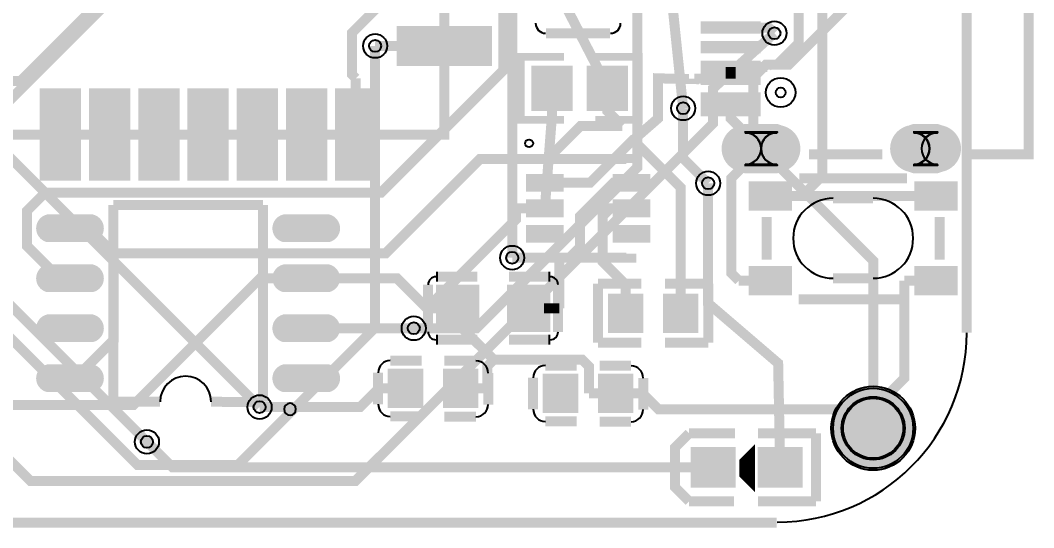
# Model space of a CAD drawing. Header units: millimetres. Extents: x -10.2 to 31.8, y 95.5 to 132.
# Drawn here: x 6.02 to 31.76, y 104.15 to 117.05 of the extents above; entities that cross this region are included whole.
import ezdxf

# ---------------------------------------------------------------- set-up
doc = ezdxf.new("R2010")
doc.units = ezdxf.units.MM
for name, color, linetype, true_color in [('BoardOutLine', 7, 'Continuous', 0xff00ff), ('BottomLayer', 7, 'Continuous', 0x0000ff), ('BottomSolderMaskLayer', 7, 'Continuous', 0xaa00ff), ('Document', 7, 'Continuous', 0xffffff), ('Hole', 7, 'Continuous', 0x222222), ('Multi-Layer', 7, 'Continuous', 0xc0c0c0), ('TopLayer', 7, 'Continuous', 0xff0000), ('TopPasteMaskLayer', 7, 'Continuous', 0x808080), ('TopSilkLayer', 7, 'Continuous', 0xffcc00), ('TopSolderMaskLayer', 7, 'Continuous', 0x800080)]:
    doc.layers.add(name, color=color, linetype=linetype, true_color=true_color)

msp = doc.modelspace()

# ---------------------------------------------------------------- hatches: boundary and pattern name
at = {"layer": 'BottomSolderMaskLayer'}
for points in [[(24.42025230717104, 113.15971551943105, -0.7853981633974483), (24.42025230717104, 114.41051562103124), (25.254119041571357, 114.41051562103124, -0.7853981633974483), (25.254119041571357, 113.15971551943105)], [(28.704318008635937, 113.15971551943105, -0.7853981633974483), (28.704318008635937, 114.41051562103124), (29.329718059436118, 114.41051562103124, -0.7853981633974483), (29.329718059436118, 113.15971551943105)], [(26.61925323850652, 106.6802133604267, 1), (28.752857505715053, 106.6802133604267, 1)]]:
    msp.add_hatch(color=256, dxfattribs=at).paths.add_polyline_path(points)
at = {"layer": 'Multi-Layer'}
for points in [[(24.43718567437122, 113.18511557023115, -0.7853981633974483), (24.43718567437122, 114.38511557023114), (25.237185674371403, 114.38511557023114, -0.7853981633974483), (25.237185674371403, 113.18511557023115)], [(28.717018034036073, 113.18511557023115, -0.7853981633974483), (28.717018034036073, 114.38511557023114), (29.317018034035982, 114.38511557023114, -0.7853981633974483), (29.317018034035982, 113.18511557023115)], [(26.670053340106723, 106.6802133604267, 1), (28.70205740411485, 106.6802133604267, 1)]]:
    msp.add_hatch(color=256, dxfattribs=at).paths.add_polyline_path(points)
at = {"layer": 'TopLayer'}
for points in [[(15.645008890017834, 115.8922275844551), (15.645008890017834, 116.8922275844551), (17.945034290068634, 116.8922275844551), (17.945034290068634, 115.8922275844551)], [(23.418846837693536, 116.71031242062475), (23.418846837693536, 117.01031242062481), (24.718872237744336, 117.01031242062481), (24.718872237744336, 116.71031242062475)], [(23.418846837693536, 116.21018542037075), (23.418846837693536, 116.51018542037082), (24.718872237744336, 116.51018542037082), (24.718872237744336, 116.21018542037075)], [(19.03103886207782, 115.8662179324358), (20.031038862077594, 115.8662179324358), (20.031038862077594, 114.7662179324359), (19.03103886207782, 114.7662179324359)], [(20.431038862077685, 115.8662179324358), (21.431038862077685, 115.8662179324358), (21.431038862077685, 114.7662179324359), (20.431038862077685, 114.7662179324359)], [(23.41897383794776, 115.71023622047232), (23.41897383794776, 116.01026162052312), (24.71894843789687, 116.01026162052312), (24.71894843789687, 115.71023622047232)], [(23.418999237998605, 115.41028702057406), (23.418999237998605, 115.71031242062486), (24.718973837947487, 115.71031242062486), (24.718973837947487, 115.41028702057406)], [(6.545008890017698, 115.29225298450592), (7.545008890017698, 115.29225298450592), (7.545008890017698, 112.99222758445512), (6.545008890017698, 112.99222758445512)], [(7.795021590043234, 115.29227838455665), (8.795021590043234, 115.29227838455665), (8.795021590043234, 112.99225298450597), (7.795021590043234, 112.99225298450597)], [(9.045008890017925, 115.29227838455665), (10.045008890017698, 115.29227838455665), (10.045008890017698, 112.99225298450597), (9.045008890017925, 112.99225298450597)], [(10.295021590043234, 115.29227838455665), (11.295021590043234, 115.29227838455665), (11.295021590043234, 112.99225298450597), (10.295021590043234, 112.99225298450597)], [(11.545059690119388, 115.29225298450592), (12.545059690119388, 115.29225298450592), (12.545059690119388, 112.99222758445512), (11.545059690119388, 112.99222758445512)], [(12.795021590043234, 115.29225298450592), (13.795021590043234, 115.29225298450592), (13.795021590043234, 112.99222758445512), (12.795021590043234, 112.99222758445512)], [(14.045034290068543, 115.29225298450592), (15.045034290068543, 115.29225298450592), (15.045034290068543, 112.99222758445512), (14.045034290068543, 112.99222758445512)], [(23.41882143764269, 114.91026162052322), (23.41882143764269, 115.21026162052328), (24.718846837693718, 115.21026162052328), (24.718846837693718, 114.91026162052322)], [(23.41897383794776, 114.61028702057399), (23.41897383794776, 114.91028702057406), (24.71899923799856, 114.91028702057406), (24.71899923799856, 114.61028702057399)], [(18.897028194056247, 113.11823723647444), (19.797053594107183, 113.11823723647444), (19.797053594107183, 112.71823723647435), (18.897028194056247, 112.71823723647435)], [(21.097053594107365, 113.11823723647444), (21.99705359410723, 113.11823723647444), (21.99705359410723, 112.71823723647435), (21.097053594107365, 112.71823723647435)], [(24.552984505969107, 112.93116586233168), (25.60299720599437, 112.93116586233168), (25.60299720599437, 112.23114046228079), (24.552984505969107, 112.23114046228079)], [(28.753136906273994, 112.93116586233168), (29.803149606299257, 112.93116586233168), (29.803149606299257, 112.23114046228079), (28.753136906273994, 112.23114046228079)], [(18.897028194056247, 112.46822453644904), (19.797053594107183, 112.46822453644904), (19.797053594107183, 112.06822453644895), (18.897028194056247, 112.06822453644895)], [(21.097053594107365, 112.46822453644904), (21.99705359410723, 112.46822453644904), (21.99705359410723, 112.06822453644895), (21.097053594107365, 112.06822453644895)], [(7.7870205740412075, 112.06022352044697, -0.7853981633974483), (7.7870205740412075, 111.46022352044697), (6.7870205740412075, 111.46022352044697, -0.7853981633974483), (6.7870205740412075, 112.06022352044697)], [(13.787020574041208, 112.06022352044697, -0.7853981633974483), (13.787020574041208, 111.46022352044697), (12.787020574041208, 111.46022352044697, -0.7853981633974483), (12.787020574041208, 112.06022352044697)], [(18.897028194056247, 111.81823723647437), (19.797053594107183, 111.81823723647437), (19.797053594107183, 111.41823723647451), (18.897028194056247, 111.41823723647451)], [(21.097053594107365, 111.81823723647437), (21.99705359410723, 111.81823723647437), (21.99705359410723, 111.41823723647451), (21.097053594107365, 111.41823723647451)], [(7.7870205740412075, 110.7902209804419, -0.7853981633974483), (7.7870205740412075, 110.19022098044191), (6.7870205740412075, 110.19022098044191, -0.7853981633974483), (6.7870205740412075, 110.7902209804419)], [(13.787020574041208, 110.7902209804419, -0.7853981633974483), (13.787020574041208, 110.19022098044191), (12.787020574041208, 110.19022098044191, -0.7853981633974483), (12.787020574041208, 110.7902209804419)], [(24.552984505969107, 110.78130556261112), (25.60299720599437, 110.78130556261112), (25.60299720599437, 110.08128016256023), (24.552984505969107, 110.08128016256023)], [(28.753136906273994, 110.78130556261112), (29.803149606299257, 110.78130556261112), (29.803149606299257, 110.08128016256023), (28.753136906273994, 110.08128016256023)], [(16.634061468123036, 110.27823215646424), (17.634061468123036, 110.27823215646424), (17.634061468123036, 109.17820675641349), (16.634061468123036, 109.17820675641349)], [(18.434163068326143, 110.27823215646424), (19.434163068326143, 110.27823215646424), (19.434163068326143, 109.17820675641349), (18.434163068326143, 109.17820675641349)], [(20.998044196088358, 110.05123190246366), (21.79804419608854, 110.05123190246366), (21.79804419608854, 109.15120650241306), (20.998044196088358, 109.15120650241306)], [(22.39804419608845, 110.05123190246366), (23.19804419608863, 110.05123190246366), (23.19804419608863, 109.15120650241306), (22.39804419608845, 109.15120650241306)], [(7.7870205740412075, 109.52021844043684, -0.7853981633974483), (7.7870205740412075, 108.92021844043684), (6.7870205740412075, 108.92021844043684, -0.7853981633974483), (6.7870205740412075, 109.52021844043684)], [(13.787020574041208, 109.52021844043684, -0.7853981633974483), (13.787020574041208, 108.92021844043684), (12.787020574041208, 108.92021844043684, -0.7853981633974483), (12.787020574041208, 109.52021844043684)], [(7.7870205740412075, 108.25021590043177, -0.7853981633974483), (7.7870205740412075, 107.65021590043177), (6.7870205740412075, 107.65021590043177, -0.7853981633974483), (6.7870205740412075, 108.25021590043177)], [(13.787020574041208, 108.25021590043177, -0.7853981633974483), (13.787020574041208, 107.65021590043177), (12.787020574041208, 107.65021590043177, -0.7853981633974483), (12.787020574041208, 108.25021590043177)], [(16.21003302006602, 107.2462026924054), (15.410033020066066, 107.2462026924054), (15.410033020066066, 108.14622809245611), (16.21003302006602, 108.14622809245611)], [(17.610033020066112, 107.2462026924054), (16.81003302006593, 107.2462026924054), (16.81003302006593, 108.14622809245611), (17.610033020066112, 108.14622809245611)], [(20.147040894081783, 107.11920243840484), (19.3470408940816, 107.11920243840484), (19.3470408940816, 108.01922783845555), (20.147040894081783, 108.01922783845555)], [(21.547040894081874, 107.11920243840484), (20.747040894081692, 107.11920243840484), (20.747040894081692, 108.01922783845555), (21.547040894081874, 108.01922783845555)], [(23.075946151892367, 105.1943103886208), (23.075946151892367, 106.1849123698247), (24.168148336296554, 106.1849123698247), (24.168148336296554, 105.1943103886208)], [(24.777749555499213, 105.1943103886208), (24.777749555499213, 106.1849123698247), (25.869951739903627, 106.1849123698247), (25.869951739903627, 105.1943103886208)]]:
    msp.add_hatch(color=256, dxfattribs=at).paths.add_polyline_path(points)
at = {"layer": 'TopPasteMaskLayer'}
for points in [[(15.645008890017834, 115.8922275844551), (15.645008890017834, 116.8922275844551), (17.945034290068634, 116.8922275844551), (17.945034290068634, 115.8922275844551)], [(23.418846837693536, 116.71031242062475), (24.718872237744336, 116.71031242062475), (24.718872237744336, 117.01031242062481), (23.418846837693536, 117.01031242062481)], [(24.718872237744336, 116.51018542037082), (23.418846837693536, 116.51018542037082), (23.418846837693536, 116.21018542037075), (24.718872237744336, 116.21018542037075)], [(19.03103886207782, 115.8662179324358), (20.031038862077594, 115.8662179324358), (20.031038862077594, 114.7662179324359), (19.03103886207782, 114.7662179324359)], [(20.431038862077685, 115.8662179324358), (21.431038862077685, 115.8662179324358), (21.431038862077685, 114.7662179324359), (20.431038862077685, 114.7662179324359)], [(24.71894843789687, 116.01026162052312), (23.41897383794776, 116.01026162052312), (23.41897383794776, 115.71023622047232), (23.418999237998605, 115.71023622047232), (23.418999237998605, 115.41028702057406), (24.718973837947487, 115.41028702057406), (24.718973837947487, 115.71031242062486), (24.71894843789687, 115.71031242062486)], [(6.545008890017698, 115.29225298450592), (7.545008890017698, 115.29225298450592), (7.545008890017698, 112.99222758445512), (6.545008890017698, 112.99222758445512)], [(7.795021590043234, 115.29227838455665), (8.795021590043234, 115.29227838455665), (8.795021590043234, 112.99225298450597), (7.795021590043234, 112.99225298450597)], [(9.045008890017925, 115.29227838455665), (10.045008890017698, 115.29227838455665), (10.045008890017698, 112.99225298450597), (9.045008890017925, 112.99225298450597)], [(10.295021590043234, 115.29227838455665), (11.295021590043234, 115.29227838455665), (11.295021590043234, 112.99225298450597), (10.295021590043234, 112.99225298450597)], [(11.545059690119388, 115.29225298450592), (12.545059690119388, 115.29225298450592), (12.545059690119388, 112.99222758445512), (11.545059690119388, 112.99222758445512)], [(12.795021590043234, 115.29225298450592), (13.795021590043234, 115.29225298450592), (13.795021590043234, 112.99222758445512), (12.795021590043234, 112.99222758445512)], [(14.045034290068543, 115.29225298450592), (15.045034290068543, 115.29225298450592), (15.045034290068543, 112.99222758445512), (14.045034290068543, 112.99222758445512)], [(24.718846837693718, 115.21026162052328), (23.41882143764269, 115.21026162052328), (23.41882143764269, 114.91026162052322), (23.41897383794776, 114.91026162052322), (23.41897383794776, 114.61028702057399), (24.71899923799856, 114.61028702057399), (24.71899923799856, 114.91028702057406), (24.718846837693718, 114.91028702057406)], [(23.83893827787665, 113.82994665989327), (23.837439674879306, 113.80007620015238), (23.837439674879306, 113.77015494030991), (23.83893827787665, 113.74028448056902), (23.841910083820267, 113.71051562103116), (23.846380492761, 113.68092456184911), (23.852298704597388, 113.65161290322567), (23.859690119380275, 113.62260604521202), (23.868503937007972, 113.59403098806195), (23.87874015748025, 113.56591313182616), (23.890347980696106, 113.53835407670817), (23.903327406654853, 113.51137922275836), (23.917653035306103, 113.48511557023107), (23.93324866649732, 113.45958851917703), (23.95008890017789, 113.43487426974855), (23.968173736347353, 113.41102362204731), (23.987401574803243, 113.38811277622551), (24.007747015494033, 113.36616713233423), (24.029159258318487, 113.3452882905766), (24.051587503174915, 113.32547625095253), (24.074980949961855, 113.30683261366516), (24.099263398527, 113.28938277876557), (24.124409448818824, 113.27315214630426), (24.150317500635083, 113.25819151638302), (24.176936753873406, 113.24452628905249), (24.204191008382168, 113.2322326644653), (24.23205486410984, 113.22131064262123), (24.260401320802657, 113.2117602235204), (24.28920497840977, 113.20365760731522), (24.318364236728485, 113.19700279400547), (24.347828295656655, 113.19182118364233), (24.377520955041973, 113.18808737617474), (24.407366014732133, 113.18585217170437), (24.437261874523756, 113.18511557023112), (25.23726187452371, 113.18511557023112), (25.26715773431556, 113.18585217170437), (25.297002794005493, 113.18808737617474), (25.326695453390812, 113.19182118364233), (25.356159512318982, 113.19700279400547), (25.38531877063747, 113.20365760731522), (25.414122428245037, 113.2117602235204), (25.442468884937853, 113.22131064262123), (25.470332740665526, 113.2322326644653), (25.49758699517406, 113.24452628905249), (25.52420624841261, 113.25819151638302), (25.550114300228643, 113.27315214630426), (25.575260350520693, 113.28938277876557), (25.59954279908561, 113.30683261366516), (25.622936245872324, 113.32547625095253), (25.64536449072898, 113.3452882905766), (25.66677673355366, 113.36616713233423), (25.687122174244223, 113.38811277622551), (25.706350012700113, 113.41102362204731), (25.724434848869805, 113.43487426974855), (25.741275082550146, 113.45958851917703), (25.75687071374159, 113.48511557023107), (25.771196342392614, 113.51137922275836), (25.784175768351588, 113.53835407670817), (25.795783591567215, 113.56591313182616), (25.806019812039494, 113.59403098806195), (25.81483362966719, 113.62260604521202), (25.82222504445008, 113.65161290322567), (25.828143256286694, 113.68092456184911), (25.832613665227427, 113.71051562103116), (25.835585471171044, 113.74028448056902), (25.83708407416816, 113.77015494030991), (25.83708407416816, 113.80007620015238), (25.835585471171044, 113.82994665989327), (25.832613665227427, 113.859715519431), (25.828143256286694, 113.88930657861317), (25.82222504445008, 113.9186182372365), (25.81483362966719, 113.94762509525015), (25.806019812039494, 113.97620015240022), (25.795783591567215, 114.004318008636), (25.784175768351588, 114.03187706375411), (25.771196342392614, 114.0588519177038), (25.75687071374159, 114.0851155702311), (25.741275082550146, 114.11064262128525), (25.724434848869805, 114.13535687071374), (25.706350012700113, 114.15920751841509), (25.687122174244223, 114.18211836423666), (25.66677673355366, 114.20406400812794), (25.64536449072898, 114.22494284988557), (25.622936245872324, 114.24475488950964), (25.59954279908561, 114.263398526797), (25.575260350520693, 114.2808483616966), (25.550114300228643, 114.29707899415791), (25.52420624841261, 114.31203962407915), (25.49758699517406, 114.32570485140968), (25.470332740665526, 114.33799847599698), (25.442468884937853, 114.34892049784094), (25.414122428245037, 114.35847091694177), (25.38531877063747, 114.36657353314706), (25.356159512318982, 114.3732283464567), (25.326695453390812, 114.37840995681984), (25.297002794005493, 114.38214376428755), (25.26715773431556, 114.3843789687578), (25.23726187452371, 114.38511557023105), (24.437261874523756, 114.38511557023105), (24.407366014732133, 114.3843789687578), (24.377520955041973, 114.38214376428755), (24.347828295656655, 114.37840995681984), (24.318364236728485, 114.3732283464567), (24.28920497840977, 114.36657353314706), (24.260401320802657, 114.35847091694177), (24.23205486410984, 114.34892049784094), (24.204191008382168, 114.33799847599698), (24.176936753873406, 114.32570485140968), (24.150317500635083, 114.31203962407915), (24.124409448818824, 114.29707899415791), (24.099263398527, 114.2808483616966), (24.074980949961855, 114.263398526797), (24.051587503174915, 114.24475488950964), (24.029159258318487, 114.22494284988557), (24.007747015494033, 114.20406400812794), (23.987401574803243, 114.18211836423666), (23.968173736347353, 114.15920751841509), (23.95008890017789, 114.13535687071374), (23.93324866649732, 114.11064262128525), (23.917653035306103, 114.0851155702311), (23.903327406654853, 114.0588519177038), (23.890347980696106, 114.03187706375411), (23.87874015748025, 114.004318008636), (23.868503937007972, 113.97620015240022), (23.859690119380275, 113.94762509525015), (23.852298704597388, 113.9186182372365), (23.846380492761, 113.88930657861317), (23.841910083820267, 113.859715519431)], [(28.117348234696465, 113.77015494030991), (28.11884683769381, 113.74028448056902), (28.121818643637425, 113.71051562103116), (28.12628905257793, 113.68092456184911), (28.132207264414546, 113.65161290322567), (28.139598679197434, 113.62260604521202), (28.14841249682513, 113.59403098806195), (28.15864871729741, 113.56591313182616), (28.170256540513037, 113.53835407670817), (28.18323596647201, 113.51137922275836), (28.197561595123034, 113.48511557023107), (28.21315722631448, 113.45958851917703), (28.22999745999482, 113.43487426974855), (28.24808229616451, 113.41102362204731), (28.267310134620402, 113.38811277622551), (28.287655575310964, 113.36616713233423), (28.309067818135645, 113.3452882905766), (28.3314960629923, 113.32547625095253), (28.354889509779014, 113.30683261366516), (28.37917195834393, 113.28938277876557), (28.404318008635983, 113.27315214630426), (28.430226060452014, 113.25819151638302), (28.456845313690565, 113.24452628905249), (28.4840995681991, 113.2322326644653), (28.511963423926773, 113.22131064262123), (28.540309880619816, 113.2117602235204), (28.569113538227157, 113.20365760731522), (28.598272796545643, 113.19700279400547), (28.627736855473813, 113.19182118364233), (28.657429514859132, 113.18808737617474), (28.687274574549065, 113.18585217170437), (28.717170434340915, 113.18511557023112), (29.317170434340824, 113.18511557023112), (29.347066294132446, 113.18585217170437), (29.376911353822607, 113.18808737617474), (29.406604013207925, 113.19182118364233), (29.436068072136095, 113.19700279400547), (29.46522733045481, 113.20365760731522), (29.49403098806215, 113.2117602235204), (29.52237744475474, 113.22131064262123), (29.55024130048264, 113.2322326644653), (29.577495554991174, 113.24452628905249), (29.604114808229724, 113.25819151638302), (29.630022860045756, 113.27315214630426), (29.655168910337807, 113.28938277876557), (29.679451358902725, 113.30683261366516), (29.702844805689665, 113.32547625095253), (29.725273050546093, 113.3452882905766), (29.746685293370547, 113.36616713233423), (29.767030734061336, 113.38811277622551), (29.786258572517227, 113.41102362204731), (29.80434340868692, 113.43487426974855), (29.82118364236726, 113.45958851917703), (29.836779273558705, 113.48511557023107), (29.851104902209727, 113.51137922275836), (29.864084328168474, 113.53835407670817), (29.875692151384328, 113.56591313182616), (29.885928371856835, 113.59403098806195), (29.894742189484305, 113.62260604521202), (29.902133604267192, 113.65161290322567), (29.90805181610358, 113.68092456184911), (29.912522225044313, 113.71051562103116), (29.91549403098793, 113.74028448056902), (29.916992633985274, 113.77015494030991), (29.916992633985274, 113.80007620015238), (29.91549403098793, 113.82994665989327), (29.912522225044313, 113.859715519431), (29.90805181610358, 113.88930657861317), (29.902133604267192, 113.9186182372365), (29.894742189484305, 113.94762509525015), (29.885928371856835, 113.97620015240022), (29.875692151384328, 114.004318008636), (29.864084328168474, 114.03187706375411), (29.851104902209727, 114.0588519177038), (29.836779273558705, 114.0851155702311), (29.82118364236726, 114.11064262128525), (29.80434340868692, 114.13535687071374), (29.786258572517227, 114.15920751841509), (29.767030734061336, 114.18211836423666), (29.746685293370547, 114.20406400812794), (29.725273050546093, 114.22494284988557), (29.702844805689665, 114.24475488950964), (29.679451358902725, 114.263398526797), (29.655168910337807, 114.2808483616966), (29.630022860045756, 114.29707899415791), (29.604114808229724, 114.31203962407915), (29.577495554991174, 114.32570485140968), (29.55024130048264, 114.33799847599698), (29.52237744475474, 114.34892049784094), (29.49403098806215, 114.35847091694177), (29.46522733045481, 114.36657353314706), (29.436068072136095, 114.3732283464567), (29.406604013207925, 114.37840995681984), (29.376911353822607, 114.38214376428755), (29.347066294132446, 114.3843789687578), (29.317170434340824, 114.38511557023105), (28.717170434340915, 114.38511557023105), (28.687274574549065, 114.3843789687578), (28.657429514859132, 114.38214376428755), (28.627736855473813, 114.37840995681984), (28.598272796545643, 114.3732283464567), (28.569113538227157, 114.36657353314706), (28.540309880619816, 114.35847091694177), (28.511963423926773, 114.34892049784094), (28.4840995681991, 114.33799847599698), (28.456845313690565, 114.32570485140968), (28.430226060452014, 114.31203962407915), (28.404318008635983, 114.29707899415791), (28.37917195834393, 114.2808483616966), (28.354889509779014, 114.263398526797), (28.3314960629923, 114.24475488950964), (28.309067818135645, 114.22494284988557), (28.287655575310964, 114.20406400812794), (28.267310134620402, 114.18211836423666), (28.24808229616451, 114.15920751841509), (28.22999745999482, 114.13535687071374), (28.21315722631448, 114.11064262128525), (28.197561595123034, 114.0851155702311), (28.18323596647201, 114.0588519177038), (28.170256540513037, 114.03187706375411), (28.15864871729741, 114.004318008636), (28.14841249682513, 113.97620015240022), (28.139598679197434, 113.94762509525015), (28.132207264414546, 113.9186182372365), (28.12628905257793, 113.88930657861317), (28.121818643637425, 113.859715519431), (28.11884683769381, 113.82994665989327), (28.117348234696465, 113.80007620015238)], [(18.897028194056247, 113.11823723647444), (19.797053594107183, 113.11823723647444), (19.797053594107183, 112.71823723647435), (18.897028194056247, 112.71823723647435)], [(21.097053594107365, 113.11823723647444), (21.99705359410723, 113.11823723647444), (21.99705359410723, 112.71823723647435), (21.097053594107365, 112.71823723647435)], [(24.552984505969107, 112.93116586233168), (25.60299720599437, 112.93116586233168), (25.60299720599437, 112.23114046228079), (24.552984505969107, 112.23114046228079)], [(28.753136906273994, 112.93116586233168), (29.803149606299257, 112.93116586233168), (29.803149606299257, 112.23114046228079), (28.753136906273994, 112.23114046228079)], [(18.897028194056247, 112.46822453644904), (19.797053594107183, 112.46822453644904), (19.797053594107183, 112.06822453644895), (18.897028194056247, 112.06822453644895)], [(21.097053594107365, 112.46822453644904), (21.99705359410723, 112.46822453644904), (21.99705359410723, 112.06822453644895), (21.097053594107365, 112.06822453644895)], [(7.7870205740412075, 112.06022352044697, -0.7853981633974483), (7.7870205740412075, 111.46022352044697), (6.7870205740412075, 111.46022352044697, -0.7853981633974483), (6.7870205740412075, 112.06022352044697)], [(13.787020574041208, 112.06022352044697, -0.7853981633974483), (13.787020574041208, 111.46022352044697), (12.787020574041208, 111.46022352044697, -0.7853981633974483), (12.787020574041208, 112.06022352044697)], [(18.897028194056247, 111.81823723647437), (19.797053594107183, 111.81823723647437), (19.797053594107183, 111.41823723647451), (18.897028194056247, 111.41823723647451)], [(21.097053594107365, 111.81823723647437), (21.99705359410723, 111.81823723647437), (21.99705359410723, 111.41823723647451), (21.097053594107365, 111.41823723647451)], [(7.7870205740412075, 110.7902209804419, -0.7853981633974483), (7.7870205740412075, 110.19022098044191), (6.7870205740412075, 110.19022098044191, -0.7853981633974483), (6.7870205740412075, 110.7902209804419)], [(13.787020574041208, 110.7902209804419, -0.7853981633974483), (13.787020574041208, 110.19022098044191), (12.787020574041208, 110.19022098044191, -0.7853981633974483), (12.787020574041208, 110.7902209804419)], [(24.552984505969107, 110.78130556261112), (25.60299720599437, 110.78130556261112), (25.60299720599437, 110.08128016256023), (24.552984505969107, 110.08128016256023)], [(28.753136906273994, 110.78130556261112), (29.803149606299257, 110.78130556261112), (29.803149606299257, 110.08128016256023), (28.753136906273994, 110.08128016256023)], [(16.634061468123036, 110.27823215646424), (17.634061468123036, 110.27823215646424), (17.634061468123036, 109.17820675641349), (16.634061468123036, 109.17820675641349)], [(18.434163068326143, 110.27823215646424), (19.434163068326143, 110.27823215646424), (19.434163068326143, 109.17820675641349), (18.434163068326143, 109.17820675641349)], [(20.998044196088358, 110.05123190246366), (21.79804419608854, 110.05123190246366), (21.79804419608854, 109.15120650241306), (20.998044196088358, 109.15120650241306)], [(22.39804419608845, 110.05123190246366), (23.19804419608863, 110.05123190246366), (23.19804419608863, 109.15120650241306), (22.39804419608845, 109.15120650241306)], [(7.7870205740412075, 109.52021844043684, -0.7853981633974483), (7.7870205740412075, 108.92021844043684), (6.7870205740412075, 108.92021844043684, -0.7853981633974483), (6.7870205740412075, 109.52021844043684)], [(13.787020574041208, 109.52021844043684, -0.7853981633974483), (13.787020574041208, 108.92021844043684), (12.787020574041208, 108.92021844043684, -0.7853981633974483), (12.787020574041208, 109.52021844043684)], [(7.7870205740412075, 108.25021590043177, -0.7853981633974483), (7.7870205740412075, 107.65021590043177), (6.7870205740412075, 107.65021590043177, -0.7853981633974483), (6.7870205740412075, 108.25021590043177)], [(13.787020574041208, 108.25021590043177, -0.7853981633974483), (13.787020574041208, 107.65021590043177), (12.787020574041208, 107.65021590043177, -0.7853981633974483), (12.787020574041208, 108.25021590043177)], [(16.21003302006602, 107.2462026924054), (15.410033020066066, 107.2462026924054), (15.410033020066066, 108.14622809245611), (16.21003302006602, 108.14622809245611)], [(17.610033020066112, 107.2462026924054), (16.81003302006593, 107.2462026924054), (16.81003302006593, 108.14622809245611), (17.610033020066112, 108.14622809245611)], [(20.147040894081783, 107.11920243840484), (19.3470408940816, 107.11920243840484), (19.3470408940816, 108.01922783845555), (20.147040894081783, 108.01922783845555)], [(21.547040894081874, 107.11920243840484), (20.747040894081692, 107.11920243840484), (20.747040894081692, 108.01922783845555), (21.547040894081874, 108.01922783845555)], [(23.075946151892367, 105.1943103886208), (23.075946151892367, 106.1849123698247), (24.168148336296554, 106.1849123698247), (24.168148336296554, 105.1943103886208)], [(24.777749555499213, 105.1943103886208), (24.777749555499213, 106.1849123698247), (25.869951739903627, 106.1849123698247), (25.869951739903627, 105.1943103886208)]]:
    msp.add_hatch(color=256, dxfattribs=at).paths.add_polyline_path(points)
at = {"layer": 'TopSolderMaskLayer'}
for points in [[(15.58658812801491, 115.8811852061292), (15.58658812801491, 116.9032722068248), (18.00345505207133, 116.9032722068248), (18.00345505207133, 115.8811852061292)], [(23.3087821014351, 116.70445136671901), (23.3087821014351, 117.01617446708838), (24.828945576170554, 117.01617446708838), (24.828945576170554, 116.70445136671901)], [(23.3087821014351, 116.20432436646502), (23.3087821014351, 116.51604746683438), (24.828945576170554, 116.51604746683438), (24.828945576170554, 116.20432436646502)], [(19.005634940302116, 115.89161739672443), (20.056435041902205, 115.89161739672443), (20.056435041902205, 114.74081729512432), (19.005634940302116, 114.74081729512432)], [(20.40563235965169, 115.89161739672443), (21.456432461252007, 115.89161739672443), (21.456432461252007, 114.74081729512432), (20.40563235965169, 114.74081729512432)], [(23.308887596269642, 115.70437218889322), (23.308887596269642, 116.01612168187114), (24.82899166873608, 116.01612168187114), (24.82899166873608, 115.70437218889322)], [(23.308917297404605, 115.40442398155267), (23.308917297404605, 115.71617347453059), (24.82902136987059, 115.71617347453059), (24.82902136987059, 115.40442398155267)], [(6.5196114198679425, 115.31765331581153), (7.570411521468259, 115.31765331581153), (7.570411521468259, 112.96682725314952), (6.5196114198679425, 112.96682725314952)], [(7.76961508761724, 115.31767927687315), (8.820415189217556, 115.31767927687315), (8.820415189217556, 112.96685321421126), (7.76961508761724, 112.96685321421126)], [(9.01960496824222, 115.31767927687315), (10.070405069842536, 115.31767927687315), (10.070405069842536, 112.96685321421126), (9.01960496824222, 112.96685321421126)], [(10.26962153924319, 115.31767927687315), (11.320421640843279, 115.31767927687315), (11.320421640843279, 112.96685321421126), (10.26962153924319, 112.96685321421126)], [(11.519664800619921, 115.31765331581153), (12.570464902220237, 115.31765331581153), (12.570464902220237, 112.96682725314952), (11.519664800619921, 112.96682725314952)], [(12.769627990868912, 115.31765331581153), (13.820428092469228, 115.31765331581153), (13.820428092469228, 112.96682725314952), (12.769627990868912, 112.96682725314952)], [(14.01963165861821, 115.31765331581153), (15.070431760218298, 115.31765331581153), (15.070431760218298, 112.96682725314952), (14.01963165861821, 112.96682725314952)], [(23.308752400300364, 114.90440255173314), (23.308752400300364, 115.21612565210239), (24.828915875036273, 115.21612565210239), (24.828915875036273, 114.90440255173314)], [(23.308887596269642, 114.60442795178392), (23.308887596269642, 114.91615105215317), (24.829051071005324, 114.91615105215317), (24.829051071005324, 114.60442795178392)], [(24.42025230717104, 113.15971551943105, -0.7853981633974483), (24.42025230717104, 114.41051562103124), (25.254119041571357, 114.41051562103124, -0.7853981633974483), (25.254119041571357, 113.15971551943105)], [(28.704318008635937, 113.15971551943105, -0.7853981633974483), (28.704318008635937, 114.41051562103124), (29.329718059436118, 114.41051562103124, -0.7853981633974483), (29.329718059436118, 113.15971551943105)], [(18.87163172749274, 113.14364051308746), (19.82245866283847, 113.14364051308746), (19.82245866283847, 112.69284041148717), (18.87163172749274, 112.69284041148717)], [(21.071649959070783, 113.14364051308746), (22.022450060670735, 113.14364051308746), (22.022450060670735, 112.69284041148717), (21.071649959070783, 112.69284041148717)], [(24.52758506960231, 112.95656683479262), (25.628397871227662, 112.95656683479262), (25.628397871227662, 112.20573948981996), (24.52758506960231, 112.20573948981996)], [(28.72773746990697, 112.95656683479262), (29.82855027153255, 112.95656683479262), (29.82855027153255, 112.20573948981996), (28.72773746990697, 112.20573948981996)], [(18.87163172749274, 112.4936245872492), (19.82245866283847, 112.4936245872492), (19.82245866283847, 112.04282448564891), (18.87163172749274, 112.04282448564891)], [(21.071649959070783, 112.4936245872492), (22.022450060670735, 112.4936245872492), (22.022450060670735, 112.04282448564891), (21.071649959070783, 112.04282448564891)], [(7.871687410041432, 112.11102362204717, -0.7853981633974483), (7.871687410041432, 111.40942341884677), (6.702353738040756, 111.40942341884677, -0.7853981633974483), (6.702353738040756, 112.11102362204717)], [(13.871687410041659, 112.11102362204717, -0.7853981633974483), (13.871687410041659, 111.40942341884677), (12.702353738040756, 111.40942341884677, -0.7853981633974483), (12.702353738040756, 112.11102362204717)], [(18.87163172749274, 111.84363728727453), (19.82245866283847, 111.84363728727453), (19.82245866283847, 111.39283718567435), (18.87163172749274, 111.39283718567435)], [(21.071649959070783, 111.84363728727453), (22.022450060670735, 111.84363728727453), (22.022450060670735, 111.39283718567435), (21.071649959070783, 111.39283718567435)], [(7.871687410041432, 110.8410210820421, -0.7853981633974483), (7.871687410041432, 110.1394208788417), (6.702353738040756, 110.1394208788417, -0.7853981633974483), (6.702353738040756, 110.8410210820421)], [(13.871687410041659, 110.8410210820421, -0.7853981633974483), (13.871687410041659, 110.1394208788417), (12.702353738040756, 110.1394208788417, -0.7853981633974483), (12.702353738040756, 110.8410210820421)], [(24.52758506960231, 110.80670653507207), (25.628397871227662, 110.80670653507207), (25.628397871227662, 110.05587919009929), (24.52758506960231, 110.05587919009929)], [(28.72773746990697, 110.80670653507207), (29.82855027153255, 110.80670653507207), (29.82855027153255, 110.05587919009929), (28.72773746990697, 110.05587919009929)], [(16.583256205222142, 110.32903343108728), (17.68485640842232, 110.32903343108728), (17.68485640842232, 109.12740548179045), (16.583256205222142, 109.12740548179045)], [(18.38335780542525, 110.32903343108728), (19.484958008625654, 110.32903343108728), (19.484958008625654, 109.12740548179045), (18.38335780542525, 109.12740548179045)], [(20.947247320300903, 110.10203343775856), (21.848847523501718, 110.10203343775856), (21.848847523501718, 109.10040496711815), (20.947247320300903, 109.10040496711815)], [(22.34724086867527, 110.10203343775856), (23.24884107187586, 110.10203343775856), (23.24884107187586, 109.10040496711815), (22.34724086867527, 109.10040496711815)], [(7.871687410041432, 109.57101854203704, -0.7853981633974483), (7.871687410041432, 108.86941833883664), (6.702353738040756, 108.86941833883664, -0.7853981633974483), (6.702353738040756, 109.57101854203704)], [(13.871687410041659, 109.57101854203704, -0.7853981633974483), (13.871687410041659, 108.86941833883664), (12.702353738040756, 108.86941833883664, -0.7853981633974483), (12.702353738040756, 109.57101854203704)], [(7.871687410041432, 108.30101600203197, -0.7853981633974483), (7.871687410041432, 107.59941579883157), (6.702353738040756, 107.59941579883157, -0.7853981633974483), (6.702353738040756, 108.30101600203197)], [(13.871687410041659, 108.30101600203197, -0.7853981633974483), (13.871687410041659, 107.59941579883157), (12.702353738040756, 107.59941579883157, -0.7853981633974483), (12.702353738040756, 108.30101600203197)], [(16.2608363474792, 107.19540115711061), (15.359236144278839, 107.19540115711061), (15.359236144278839, 108.19702962775091), (16.2608363474792, 108.19702962775091)], [(17.66082989585334, 107.19540115711061), (16.759229692652752, 107.19540115711061), (16.759229692652752, 108.19702962775091), (17.66082989585334, 108.19702962775091)], [(20.19784422149496, 107.06840090311005), (19.296244018294374, 107.06840090311005), (19.296244018294374, 108.07002937375046), (20.19784422149496, 108.07002937375046)], [(21.59783776986933, 107.06840090311005), (20.696237566668515, 107.06840090311005), (20.696237566668515, 108.07002937375046), (21.59783776986933, 108.07002937375046)], [(26.61925323850652, 106.6802133604267, 1), (28.752857505715053, 106.6802133604267, 1)], [(23.047940967676823, 105.17127313324397), (23.047940967676823, 106.20794962520154), (24.196153520512098, 106.20794962520154), (24.196153520512098, 105.17127313324397)], [(24.74974437128367, 105.17127313324397), (24.74974437128367, 106.20794962520154), (25.89795692411917, 106.20794962520154), (25.89795692411917, 105.17127313324397)]]:
    msp.add_hatch(color=256, dxfattribs=at).paths.add_polyline_path(points)

# ---------------------------------------------------------------- linework, layer by layer
at = {"layer": 'BoardOutLine', "const_width": 0.25400050800101603}
for points in [[(30.062077724155415, 127.01397002793999), (30.062077724155415, 109.10693421386839)], [(25.236068072136277, 104.28092456184913), (-5.243992887985769, 104.28092456184913)]]:
    msp.add_lwpolyline(points, dxfattribs=at)
at = {"layer": 'BoardOutLine'}
msp.add_arc((25.25201930403864, 109.10693421386839), 4.810007620015241, 270, 0, dxfattribs=at)
at = {"layer": 'BottomLayer', "const_width": 0.25400050800101603}
for points in [[(27.686182372364783, 129.54025908051813), (27.686182372364783, 118.05791211582414), (25.54673609347219, 115.91846583693166), (24.967106934213916, 115.91846583693166), (24.64503429006868, 115.59639319278631), (24.64503429006868, 113.97739395478777), (24.83731267462531, 113.78511557023114)], [(18.519050038100204, 111.013462026924), (18.519050038100204, 124.95148590297185), (20.08013716027449, 126.51257302514603)], [(9.241681483362981, 106.33629667259333), (-7.318643637287323, 122.89662179324353), (-7.318643637287323, 125.45440690881378)], [(5.471805943611798, 114.72923545847084), (10.79514859029723, 120.05257810515616), (10.79514859029723, 124.16383032766066)], [(16.01612903225805, 109.22021844043684), (17.608712217424454, 109.22021844043684), (21.698120396240938, 113.30962661925321), (21.698120396240938, 123.6941833883667)], [(12.10223520447039, 107.21920243840475), (-0.11899923799842327, 119.44043688087379), (-0.11899923799842327, 120.92989585979171)], [(22.479044958089844, 118.49123698247388), (22.86004572009142, 114.80822961645924)], [(20.955092710185454, 115.31623063246127), (19.708966217932357, 117.72923545847084)], [(-0.17018034036073004, 111.79832359664715), (6.283972567945057, 105.34163068326131), (14.536449072898222, 105.34163068326131), (23.622047244094574, 114.42722885445767), (23.622047244094574, 115.31623063246127), (25.176530353060798, 116.71577343154684)], [(15.036957073914209, 116.39217678435352), (15.036957073914209, 109.2357124714249), (11.55181610363229, 105.75057150114299), (8.999110998222022, 105.75057150114299), (2.251587503175074, 112.49809499619005), (-0.4852679705359151, 112.49809499619005), (-1.2698755397510695, 111.71348742697478), (-1.2698755397510695, 105.28321056642108)], [(19.53111506223013, 115.31623063246127), (19.53111506223013, 114.65582931165864), (19.346964693929294, 112.268224536449)], [(27.686182372364783, 106.6802133604267), (27.686182372364783, 110.93624587249167), (24.83731267462531, 113.78511557023114)], [(23.495046990093897, 112.90322580645159), (23.495046990093897, 109.85521971043943), (24.787909575819185, 108.74777749555494), (25.273050546101103, 108.33121666243323), (25.323850647701192, 105.6896113792227)]]:
    msp.add_lwpolyline(points, dxfattribs=at)
at = {"layer": 'BottomSolderMaskLayer'}
for points in [[(24.420411159101832, 114.20220520871138), (25.254304368823796, 114.20220520871138)], [(28.70458276185377, 114.20220563881983), (29.329982812653725, 114.20220563881983)], [(24.420411159101832, 113.36833847431123), (25.254304368823796, 113.36833847431123)], [(28.70458276185377, 113.36833890441969), (29.329982812653725, 113.36833890441969)]]:
    msp.add_lwpolyline(points, close=True, dxfattribs=at)
for radius in [1.0668021336042672, 0.8001016002032004]:
    msp.add_circle((27.686055372110786, 106.6802133604267), radius, dxfattribs=at)
for centre, start, end in [((24.420411159101832, 113.7852718415113), 270, 90), ((25.254304368823796, 113.7852718415113), 90, 270), ((28.70458276185377, 113.78527227161976), 270, 90), ((29.329982812653725, 113.78527227161976), 90, 270)]:
    msp.add_arc(centre, 0.41693336720006774, start, end, dxfattribs=at)
at = {"layer": 'Document'}
msp.add_circle((25.33731267462531, 115.21031242062486), 0.12496824993649988, dxfattribs=at)
at = {"layer": 'Hole'}
for centre in [(25.177800355600766, 116.71628143256282), (15.037084074168206, 116.39217678435352), (22.86004572009142, 114.80822961645924), (23.495046990093897, 112.90322580645159), (18.519177038353973, 111.013462026924), (16.016256032512047, 109.22021844043684), (12.102362204724386, 107.21920243840475), (9.241808483616978, 106.33629667259333)]:
    msp.add_circle(centre, 0.15250190500381003, dxfattribs=at)
at = {"layer": 'Multi-Layer'}
for points in [[(24.437338074676063, 114.18526797053588), (25.237363474726862, 114.18526797053588)], [(28.717272034544067, 114.18526797053588), (29.317272034543976, 114.18526797053588)], [(24.437338074676063, 113.38526797053586), (25.237363474726862, 113.38526797053586)], [(28.717272034544067, 113.38526797053586), (29.317272034543976, 113.38526797053586)]]:
    msp.add_lwpolyline(points, close=True, dxfattribs=at)
for centre, radius in [((25.177800355600766, 116.71628143256282), 0.30500381000762006), ((15.037084074168206, 116.39217678435352), 0.30500381000762006), ((25.33731267462531, 115.21031242062486), 0.37500635001270005), ((22.86004572009142, 114.80822961645924), 0.30500381000762006), ((23.495046990093897, 112.90322580645159), 0.30500381000762006), ((18.519177038353973, 111.013462026924), 0.30500381000762006), ((16.016256032512047, 109.22021844043684), 0.30500381000762006), ((27.686055372110786, 106.6802133604267), 1.0160020320040641), ((12.102362204724386, 107.21920243840475), 0.30500381000762006), ((27.686055372110786, 106.6802133604267), 0.7620015240030481), ((9.241808483616978, 106.33629667259333), 0.30500381000762006)]:
    msp.add_circle(centre, radius, dxfattribs=at)
for centre, start, end in [((24.437338074676063, 113.78526797053587), 270, 90), ((25.237363474726862, 113.78526797053587), 90, 270), ((28.717272034544067, 113.78526797053587), 270, 90), ((29.317272034543976, 113.78526797053587), 90, 270)]:
    msp.add_arc(centre, 0.4, start, end, dxfattribs=at)
at = {"layer": 'TopLayer', "const_width": 0.25400050800101603}
for points in [[(-0.9290068580136221, 115.6619253238506), (-0.39890779781558194, 115.6619253238506), (-0.2366014732029953, 115.49961899923801), (6.032893065786084, 115.49961899923801), (9.54521209042423, 119.01193802387604), (9.54521209042423, 126.14224028448052)], [(24.99834899669804, 115.86029972059941), (25.056515113030173, 115.91846583693166), (25.254635509270884, 115.91846583693166), (25.79591059182121, 116.45974091948176), (25.79591059182121, 119.56261112522213), (24.99834899669804, 120.36017272034542)], [(7.287147574295204, 110.4902209804419), (7.0143510287020945, 110.4902209804419), (6.195453390906778, 111.30911861823722), (6.195453390906778, 112.20320040640081), (6.660528321056518, 112.66827533655055), (15.188849377698716, 112.66827533655055), (18.29095758191511, 115.77038354076706), (18.29095758191511, 120.07569215138426), (18.22440944881896, 120.14224028448052)], [(15.365887731775501, 117.64236728473452), (14.45123190246386, 116.72771145542276), (14.45123190246386, 115.66548133096262), (14.54521209042423, 115.57150114300225)], [(26.391541783083767, 117.59182118364231), (26.391541783083767, 113.09042418084834), (25.882270764541545, 112.58115316230624)], [(24.068961137922315, 116.86029972059941), (24.99809499618982, 116.86029972059941)], [(24.99809499618982, 116.86029972059941), (25.033655067310065, 116.86029972059941), (25.17767335534677, 116.71628143256282)], [(16.79514859029723, 116.39217678435352), (15.036957073914209, 116.39217678435352)], [(24.06921513843031, 115.86029972059941), (24.99834899669804, 115.86029972059941)], [(24.06921513843031, 115.86029972059941), (24.06921513843031, 115.56032512065019)], [(14.54521209042423, 114.14224028448052), (14.54521209042423, 115.57150114300225)], [(21.592583185166404, 114.00304800609592), (22.225044450088944, 114.55422910845823), (22.225044450088944, 115.57023114046228), (22.29362458724927, 115.56769113538223), (23.139446278892592, 115.54991109982222), (23.139446278892592, 115.5600711201422)], [(24.06921513843031, 115.56032512065019), (23.140081280162576, 115.56032512065019)], [(20.932181864363656, 115.31623063246127), (20.932181864363656, 114.74218948437886), (21.313182626365233, 114.36118872237739)], [(24.068961137922315, 115.0601981203962), (24.06921513843031, 115.0599441198882), (24.06921513843031, 114.76022352044708)], [(22.86004572009142, 114.80822961645924), (22.86004572009142, 113.53822707645406), (23.495046990093897, 112.90322580645159)], [(24.83731267462531, 113.78511557023114), (24.06921513843031, 114.55321310642614), (24.06921513843031, 114.76022352044708)], [(21.312242824485566, 114.36012192024373), (20.2540005080009, 114.36118872237739), (19.415798831597613, 113.5229870459741), (17.703835407670795, 113.5229870459741), (15.306070612141411, 111.1252222504445), (8.39979679959356, 111.1252222504445)], [(21.59194818389642, 114.00203200406395), (21.58178816357622, 114.00203200406395), (20.49796799593605, 112.91821183642367), (20.076327152654358, 112.91821183642367)], [(22.79819659639338, 110.33045466090925), (22.79819659639338, 112.79578359156721), (21.59194818389642, 114.00203200406395)], [(24.83731267462531, 113.78511557023114), (24.08293116586242, 113.03073406146802), (24.08293116586242, 110.62230124460245), (24.27393954787908, 110.43129286258568)], [(19.34709169418329, 112.91821183642367), (20.076327152654358, 112.91821183642367)], [(21.54724409448818, 112.91821183642367), (21.089789179578247, 112.91821183642367), (20.238379476759064, 112.06680213360414), (20.238379476759064, 111.27584455168903), (19.97599695199392, 111.013462026924), (19.713360426720783, 111.013462026924)], [(25.078105156210313, 112.58115316230624), (25.882270764541545, 112.58115316230624)], [(29.2782575565152, 112.58115316230624), (25.882270764541545, 112.58115316230624)], [(16.354965709931548, 109.72821945643886), (18.618110236220446, 111.99136398272788), (18.618110236220446, 112.268224536449)], [(19.34709169418329, 112.268224536449), (18.618110236220446, 112.268224536449)], [(21.54724409448818, 112.268224536449), (21.016637033274264, 112.268224536449), (20.816230632461156, 112.06781813563623), (20.816230632461156, 110.91236982473959), (21.3981457962916, 110.33045466090925)], [(7.287147574295204, 111.76022352044697), (7.76492252984508, 111.76022352044697), (8.399923799847556, 111.1252222504445)], [(8.399923799847556, 111.1252222504445), (8.399923799847556, 108.92481584963161), (7.425323850647601, 107.95021590043177), (7.287147574295204, 107.95021590043177)], [(19.713360426720783, 111.013462026924), (18.519050038100204, 111.013462026924)], [(19.713360426720783, 111.013462026924), (19.713360426720783, 109.72821945643886)], [(13.287147574295204, 110.4902209804419), (12.117729235458455, 110.4902209804419), (8.895986791973655, 107.26847853695699), (3.102489204978383, 107.26847853695699), (2.7979425958851607, 107.57302514605021)], [(16.354965709931548, 109.72821945643886), (15.592964185928395, 110.4902209804419), (13.287147574295204, 110.4902209804419)], [(21.3981457962916, 109.60121920243841), (21.3981457962916, 110.33045466090925)], [(22.79819659639338, 109.60121920243841), (22.79819659639338, 110.33045466090925)], [(25.078105156210313, 110.43129286258568), (24.27393954787908, 110.43129286258568)], [(28.47409194818397, 110.43129286258568), (28.47409194818397, 107.95123190246375), (27.686182372364783, 107.16332232664467)], [(29.2782575565152, 110.43129286258568), (28.47409194818397, 110.43129286258568)], [(16.744602489204908, 109.72821945643886), (16.354965709931548, 109.72821945643886)], [(16.744602489204908, 109.72821945643886), (18.051181102362307, 108.4216408432817)], [(17.134239268478495, 109.72821945643886), (16.744602489204908, 109.72821945643886)], [(18.93434086868183, 109.72821945643886), (19.32397764795519, 109.72821945643886)], [(19.32397764795519, 109.72821945643886), (19.389255778511597, 109.72821945643886)], [(19.389255778511597, 109.72821945643886), (19.551308102616304, 109.72821945643886)], [(19.551308102616304, 109.72821945643886), (19.565024130048414, 109.72821945643886)], [(19.565024130048414, 109.72821945643886), (19.713360426720783, 109.72821945643886)], [(13.287147574295204, 109.22021844043684), (16.01612903225805, 109.22021844043684)], [(18.051181102362307, 108.4216408432817), (17.889382778765594, 108.25984251968498), (17.889382778765594, 107.69621539243076)], [(20.467995935991894, 107.5692151384302), (20.467995935991894, 108.24841249682493), (20.29476758953524, 108.4216408432817), (18.051181102362307, 108.4216408432817)], [(15.130937261874578, 107.69621539243076), (14.653924307848683, 107.21920243840475), (12.10223520447039, 107.21920243840475)], [(15.81013462026931, 107.69621539243076), (15.130937261874578, 107.69621539243076)], [(17.210185420370863, 107.69621539243076), (17.889382778765594, 107.69621539243076)], [(21.147193294386625, 107.5692151384302), (20.467995935991894, 107.5692151384302)], [(21.147193294386625, 107.5692151384302), (21.826390652781356, 107.5692151384302)], [(27.686182372364783, 107.16332232664467), (22.23228346456699, 107.16332232664467), (21.826390652781356, 107.5692151384302)], [(27.686182372364783, 107.16332232664467), (27.686182372364783, 106.6802133604267)], [(9.241681483362981, 106.33629667259333), (9.88836677673362, 105.6896113792227), (23.62217424434857, 105.6896113792227)]]:
    msp.add_lwpolyline(points, dxfattribs=at)
at = {"layer": 'TopSilkLayer', "const_width": 0.25400050800101603}
msp.add_lwpolyline([(4.795021590043234, 126.14224028448052), (16.795021590043234, 126.14224028448052), (16.795021590043234, 114.14224028448052), (4.795021590043234, 114.14224028448052), (4.795021590043234, 126.14224028448052)], close=True, dxfattribs=at)
at = {"layer": 'TopSilkLayer'}
for points, const_width in [([(31.63710947421896, 122.5812547625095), (31.63710947421896, 113.64124968249939), (30.15580391160779, 113.64124968249939)], 0.25400050800101603), ([(21.00584201168408, 116.71323342646679), (19.380238760477596, 116.71323342646679)], 0.25400050800101603), ([(19.831089662179238, 116.11633223266449), (18.731013462027022, 116.11633223266449), (18.731013462027022, 115.11633223266449), (18.731013462027022, 114.51612903225805), (19.831089662179238, 114.51612903225805)], 0.2), ([(20.63093726187458, 116.11633223266449), (21.731013462027022, 116.11633223266449), (21.731013462027022, 114.51612903225805), (20.63093726187458, 114.51612903225805)], 0.2), ([(19.3470408940816, 113.4182372364744), (19.3470408940816, 113.51823723647442), (21.547040894081874, 113.51823723647442), (21.547040894081874, 113.4182372364744)], 0.25400050800101603), ([(27.918719837439767, 113.64124968249939), (26.05580391160788, 113.64124968249939)], 0.25400050800101603), ([(28.544475488951093, 113.03009906019804), (25.811633223266426, 113.03009906019804)], 0.25400050800101603), ([(26.670053340106733, 112.52222504445001), (27.686055372110786, 112.52222504445001)], 0.25400050800101603), ([(12.187020574041298, 112.35521971043943), (8.387020574041117, 112.35521971043943)], 0.25400050800101603), ([(8.387020574041117, 112.35521971043943), (8.387020574041117, 107.35521971043931)], 0.25400050800101603), ([(12.187020574041298, 112.35521971043943), (12.187020574041298, 107.35521971043931)], 0.25400050800101603), ([(24.978155956311866, 112.05003810007622), (24.978155956311866, 110.9624079248158)], 0.25400050800101603), ([(29.377952755905653, 112.05003810007622), (29.377952755905653, 110.9624079248158)], 0.25400050800101603), ([(19.3470408940816, 111.11823723647444), (19.3470408940816, 111.01823723647442), (21.547040894081874, 111.01823723647442), (21.547040894081874, 111.11823723647444)], 0.25400050800101603), ([(16.384023368046883, 110.32824485648962), (16.384023368046883, 109.12821945643884)], 0.25400050800101603), ([(16.5840233680467, 110.52824485648966), (16.63403606807219, 110.52824485648966)], 0.25400050800101603), ([(17.634061468123036, 110.52824485648966), (16.63403606807219, 110.52824485648966)], 0.25400050800101603), ([(18.434137668275525, 110.52824485648966), (19.434036068072146, 110.52824485648966)], 0.25400050800101603), ([(19.484048768097637, 110.52824485648966), (19.434036068072146, 110.52824485648966)], 0.25400050800101603), ([(19.684048768097682, 110.32824485648962), (19.684048768097682, 109.12821945643884)], 0.25400050800101603), ([(21.798094996190002, 110.35123190246372), (20.697053594107274, 110.35123190246372)], 0.25400050800101603), ([(20.69806959613925, 110.35123190246372), (20.69806959613925, 108.85120650241299)], 0.25400050800101603), ([(22.39870459740905, 110.35633731267467), (23.499034798069488, 110.35633731267467)], 0.25400050800101603), ([(23.499034798069488, 110.35123190246372), (23.498679197358342, 108.85120650241299)], 0.25400050800101603), ([(26.670053340106733, 110.4902209804419), (27.686055372110786, 110.4902209804419)], 0.25400050800101603), ([(25.79695199390403, 109.95631191262385), (28.55915671831349, 109.95631191262385)], 0.25400050800101603), ([(16.584048768097546, 108.92819405638807), (16.63403606807219, 108.92819405638807)], 0.25400050800101603), ([(17.634061468123036, 108.92819405638807), (16.63403606807219, 108.92819405638807)], 0.25400050800101603), ([(18.434137668275525, 108.92819405638807), (19.434036068072146, 108.92819405638807)], 0.25400050800101603), ([(19.484023368046792, 108.92819405638807), (19.434036068072146, 108.92819405638807)], 0.25400050800101603), ([(21.798120396240847, 108.85120650241299), (20.697053594107274, 108.85120650241299)], 0.25400050800101603), ([(22.39870459740905, 108.85631191262382), (23.499034798069488, 108.85631191262382)], 0.25400050800101603), ([(16.222809245618464, 108.40005080010155), (15.422860045719972, 108.40005080010155)], 0.25400050800101603), ([(16.79870459740914, 108.39420878841759), (17.59872999745994, 108.39420878841759)], 0.25400050800101603), ([(20.159817119634226, 108.2730505461011), (19.359867919735734, 108.2730505461011)], 0.25400050800101603), ([(20.735712471424904, 108.26720853441702), (21.535737871475703, 108.26720853441702)], 0.25400050800101603), ([(15.113030226060573, 107.29022098044197), (15.113030226060573, 108.09024638049277)], 0.25400050800101603), ([(17.90853441706895, 107.28440436880874), (17.90853441706895, 108.08440436880869)], 0.25400050800101603), ([(19.050038100076108, 107.16322072644141), (19.050038100076108, 107.96324612649221)], 0.25400050800101603), ([(21.845542291084712, 107.15740411480829), (21.845542291084712, 107.95740411480813)], 0.25400050800101603), ([(8.387020574041117, 107.35521971043931), (9.57581915163837, 107.35521971043931)], 0.25400050800101603), ([(12.192024384048864, 107.34061468122934), (10.871221742443595, 107.35521971043931)], 0.25400050800101603), ([(16.222809245618464, 106.98041656083308), (15.422860045719972, 106.98041656083308)], 0.25400050800101603), ([(16.79870459740914, 106.974574549149), (17.59872999745994, 106.974574549149)], 0.25400050800101603), ([(20.159817119634226, 106.85341630683263), (19.359867919735734, 106.85341630683263)], 0.25400050800101603), ([(20.735712471424904, 106.84757429514855), (21.535737871475703, 106.84757429514855)], 0.25400050800101603), ([(23.012446024892142, 104.82600965201925), (22.65684531369061, 105.18161036322067), (22.65684531369061, 106.19761239522472), (23.012446024892142, 106.55321310642614)], 0.25400050800101603), ([(24.18084836169669, 106.55321310642614), (23.012446024892142, 106.55321310642614)], 0.25400050800101603), ([(26.238252476505068, 106.55321310642614), (24.765049530099077, 106.55321310642614)], 0.25400050800101603), ([(26.238252476505068, 104.82600965201925), (26.238252476505068, 106.55321310642614)], 0.25400050800101603), ([(24.612649225298355, 105.30861061722112), (24.612649225298355, 106.09601219202432), (24.358648717297456, 105.8420116840233), (24.358648717297456, 105.486410972822), (24.612649225298355, 105.23241046482099), (24.612649225298355, 105.46101092202173)], 0.15011430022860048), ([(24.485648971297906, 105.91821183642367), (24.485648971297906, 105.41021082042164)], 0.15011430022860048), ([(24.155448310896645, 104.82600965201925), (23.012446024892142, 104.82600965201925)], 0.25400050800101603), ([(26.238252476505068, 104.82600965201925), (24.765049530099077, 104.82600965201925)], 0.25400050800101603)]:
    msp.add_lwpolyline(points, dxfattribs=dict(at, const_width=const_width))
msp.add_circle((18.94691389382774, 113.91821183642367), 0.10007620015240032, dxfattribs=at)
for centre, radius, start, end in [((19.36753873507746, 116.9672339344678), 0.25400050800101603, 180, 270), ((21.01854203708399, 116.9672339344678), 0.25400050800101603, 270, 0), ((26.670053340106733, 111.50622301244596), 1.0160020320040641, 90, 270), ((27.686055372110786, 111.50622301244596), 1.0160020320040641, 270, 90), ((16.58402336804693, 110.32824485648962), 0.2, 90, 180), ((19.484048768097637, 110.32824485648962), 0.2, 0, 90), ((16.584048768097546, 109.12821945643896), 0.20002540005080013, 180, 270), ((19.484023368046792, 109.12821945643896), 0.20002540005080013, 270, 0), ((15.422860045719972, 108.09022098044204), 0.30982981965963935, 90, 180), ((17.59872999745994, 108.08440436880869), 0.30982981965963935, 0, 90), ((19.359867919735734, 107.96322072644148), 0.30982981965963935, 90, 180), ((21.53573787147593, 107.95740411480813), 0.30982981965963935, 0, 90), ((10.223520447049168, 107.35553719428162), 0.6477013732214153, 0.028087636255975212, 180.02808467869733), ((12.87543277488021, 107.16408432816854), 0.15001270002540007, 180.48506996238288, 179.51493003761726), ((15.422860045719972, 107.29022098044186), 0.30982981965963935, 179.99999999998565, 270), ((17.59872999745994, 107.28440436880862), 0.30982981965963935, 270, 0), ((19.359867919735734, 107.1632207264413), 0.30982981965963935, 179.99999999998565, 270), ((21.53573787147593, 107.15740411480817), 0.30982981965963935, 270, 0)]:
    msp.add_arc(centre, radius, start, end, dxfattribs=at)
at = {"layer": 'TopSolderMaskLayer'}
for points in [[(24.420411159101832, 114.20220520871138), (25.254304368823796, 114.20220520871138)], [(28.70458276185377, 114.20220563881983), (29.329982812653725, 114.20220563881983)], [(24.420411159101832, 113.36833847431123), (25.254304368823796, 113.36833847431123)], [(28.70458276185377, 113.36833890441969), (29.329982812653725, 113.36833890441969)]]:
    msp.add_lwpolyline(points, close=True, dxfattribs=at)
for radius in [1.0668021336042672, 0.8001016002032004]:
    msp.add_circle((27.686055372110786, 106.6802133604267), radius, dxfattribs=at)
for centre, start, end in [((24.420411159101832, 113.7852718415113), 270, 90), ((25.254304368823796, 113.7852718415113), 90, 270), ((28.70458276185377, 113.78527227161976), 270, 90), ((29.329982812653725, 113.78527227161976), 90, 270)]:
    msp.add_arc(centre, 0.41693336720006774, start, end, dxfattribs=at)

doc.saveas('drawing.dxf')
